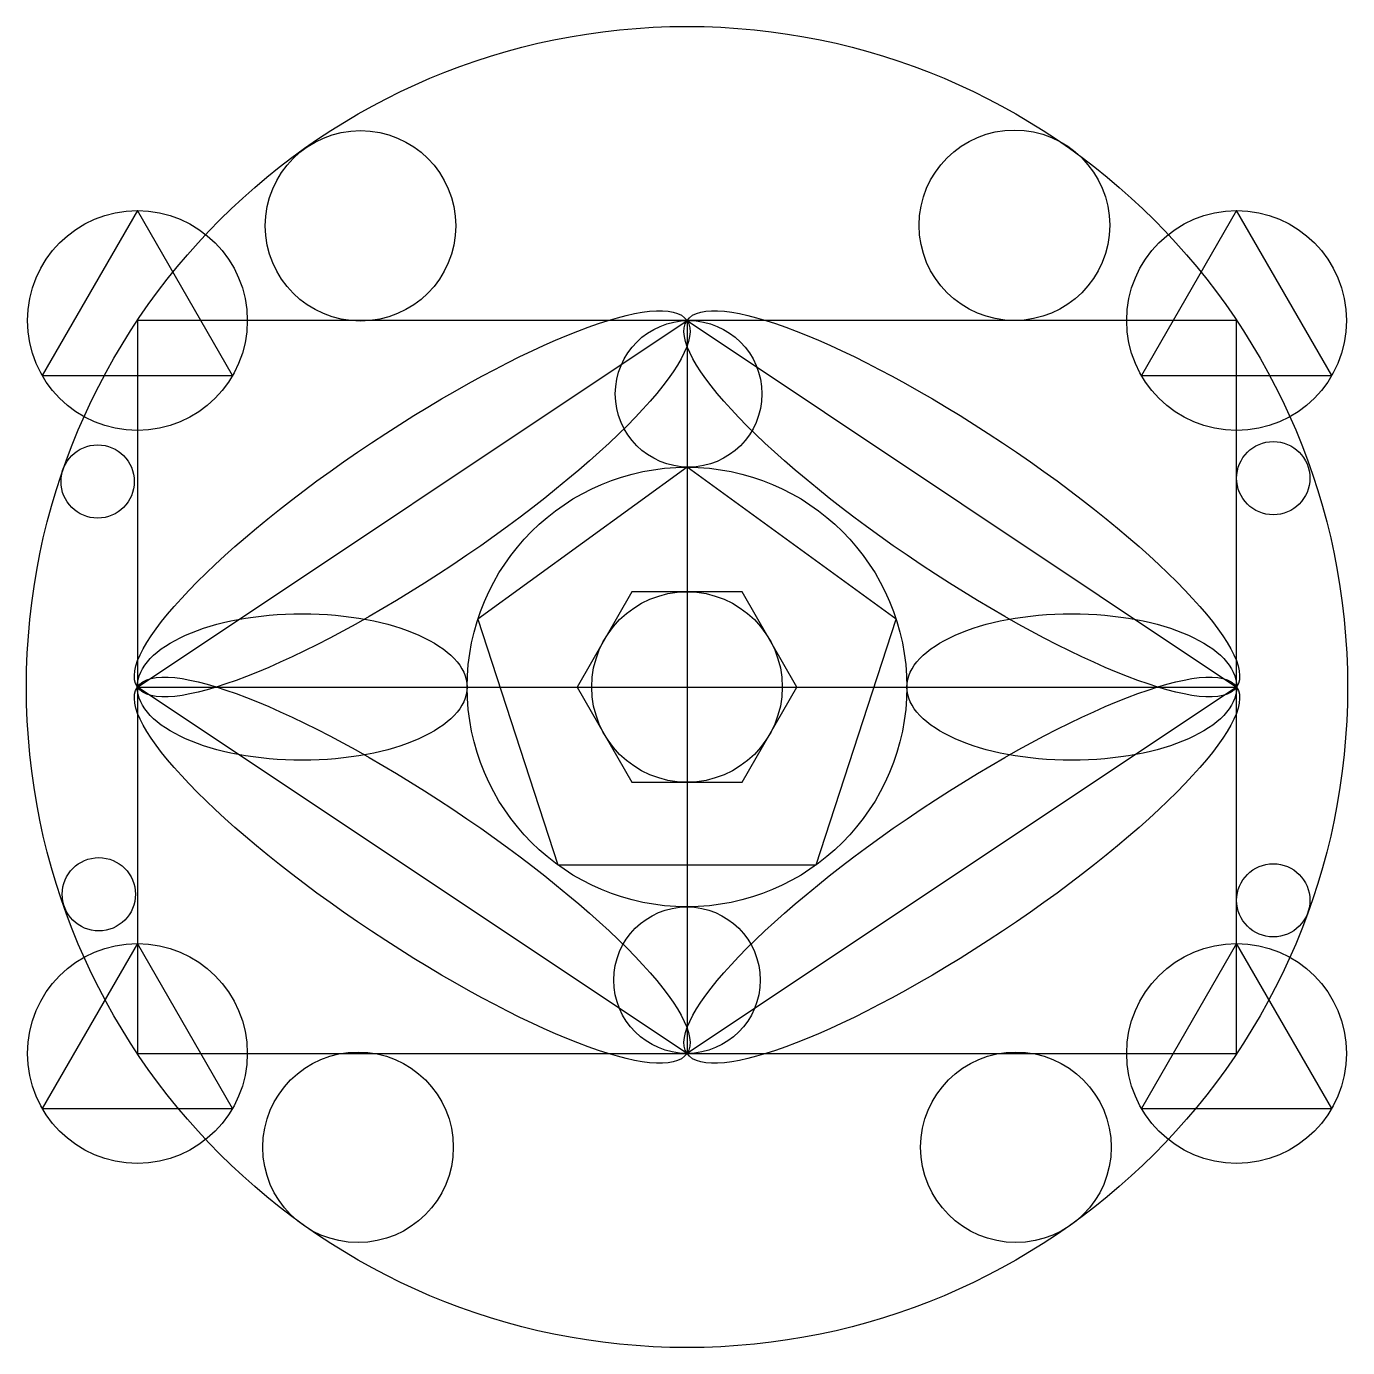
# Model space of a CAD drawing. Header units: millimetres. Extents: x 35 to 215, y 10 to 190.
import ezdxf

# ---------------------------------------------------------------- set-up
doc = ezdxf.new("R2010")
doc.units = ezdxf.units.MM

msp = doc.modelspace()

# ---------------------------------------------------------------- linework, layer by layer
for p, q in [((200, 150), (50, 150)), ((50, 150), (50, 50)), ((50, 100), (125, 150)), ((125, 150), (125, 50)), ((125, 150), (200, 100)), ((200, 50), (200, 150)), ((50, 100), (200, 100)), ((125, 50), (50, 100)), ((200, 100), (125, 50)), ((50, 50), (200, 50))]:
    msp.add_line(p, q)
for points in [[(50, 165), (37.01, 142.5), (62.99, 142.5)], [(200, 165), (187.01, 142.5), (212.99, 142.5)], [(125, 130), (96.47, 109.27), (107.37, 75.73), (142.63, 75.73), (153.53, 109.27)], [(117.49, 113), (109.99, 100), (117.49, 87), (132.51, 87), (140.01, 100), (132.51, 113)], [(50, 65), (37.01, 42.5), (62.99, 42.5)], [(200, 65), (187.01, 42.5), (212.99, 42.5)]]:
    msp.add_lwpolyline(points, close=True)
for centre, radius in [((125, 100), 90.14), ((80.45, 162.93), 13), ((169.68, 163), 13), ((50, 150), 15), ((200, 150), 15), ((125.22, 140), 10), ((205, 128.5), 5), ((44.58, 128.04), 5), ((125, 100), 30), ((125, 100), 13), ((44.74, 71.72), 5), ((205, 70.89), 5), ((125, 60), 10), ((50, 50), 15), ((200, 50), 15), ((80.11, 37.19), 13), ((169.88, 37.19), 13)]:
    msp.add_circle(centre, radius)
for centre, major_axis, ratio in [((87.5, 125), (-37.5, -25), 0.22188), ((162.5, 125), (-37.5, 25), 0.22188), ((72.5, 100), (22.5, 0), 0.444444), ((177.5, 100), (-22.5, 0), 0.444444), ((87.5, 75), (37.5, -25), 0.22188), ((162.5, 75), (-37.5, -25), 0.22188)]:
    msp.add_ellipse(centre, major_axis=major_axis, ratio=ratio)

doc.saveas('drawing.dxf')
